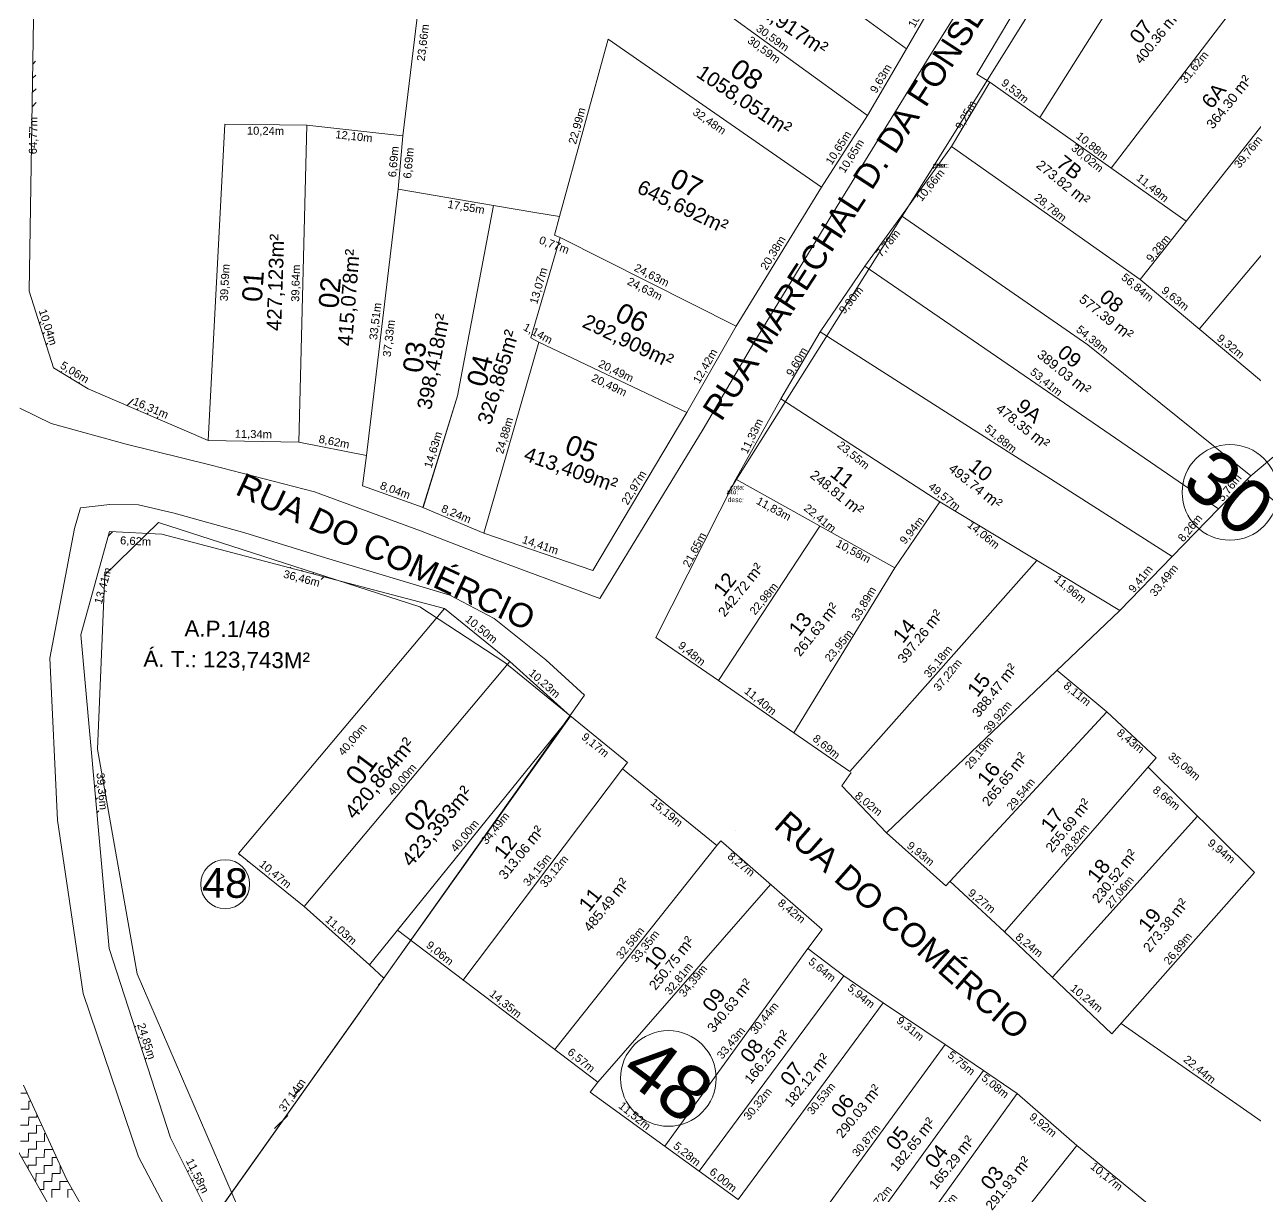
# Model space of a CAD drawing. Header units: metres. Extents: x 3808 to 8215, y 2374 to 6187.
# Drawn here: x 5423.2 to 5577.1, y 4290.4 to 4436.8 of the extents above; entities that cross this region are included whole.
import ezdxf
from ezdxf.enums import TextEntityAlignment as Align

# ---------------------------------------------------------------- set-up
doc = ezdxf.new("R2010")
doc.units = ezdxf.units.M
doc.linetypes.add('CENTER', pattern=[2, 1.25, -0.25, 0.25, -0.25])
doc.linetypes.add('CONTINUO', pattern=[0])
for name, color, linetype in [('0 - Cotas', 7, 'Continuous'), ('0 - Linhas Quadras', 7, 'Continuous'), ('0 - Nome Ruas', 7, 'CENTER'), ('0 - Numero de Lotes', 6, 'Continuous'), ('0 - Número de Quadra', 7, 'CENTER'), ('0 - Área Dos Lotes', 1, 'Continuous'), ('Areas Lotes', 1, 'Continuous'), ('CORREGO', 7, 'Continuous'), ('COTAS', 7, 'Continuous'), ('LOTES_LINHAS', 7, 'Continuous'), ('LOTES_Q-49', 7, 'Continuous'), ('PERIMETRO', 7, 'CONTINUO'), ('POLIGONAL IEIPA', 7, 'CONTINUO'), ('Poligono_LOTES_Q_28Anno2', 6, 'Continuous'), ('quadras', 7, 'Continuous'), ('Texto', 7, 'Continuous'), ('verde', 3, 'Continuous')]:
    doc.layers.add(name, color=color, linetype=linetype)
doc.layers.add('AREA SEM OCUPACAO', color=7, linetype='Continuous', transparency=0.5)
doc.styles.add('Arial', font='arial.ttf')
doc.styles.add('pedro', font='arial.ttf', dxfattribs={"height": 3})
doc.styles.get("Standard").update_dxf_attribs({"font": 'arial.ttf'})

msp = doc.modelspace()

# ---------------------------------------------------------------- linework, layer by layer
at = {"color": 217, "lineweight": 5, "true_color": 0x93278f}
for p, q in [((5494.275, 4368.593, 0), (5500.147, 4378.466, 0)), ((5446.665, 4287.343, 0), (5457.407, 4302.49, 0))]:
    msp.add_line(p, q, dxfattribs=at)
at = {"layer": '0 - Linhas Quadras', "linetype": 'Continuous', "lineweight": 5}
for p, q in [((5559.051, 4458.824, 0), (5542.267, 4430.608, 0)), ((5567.718, 4453.144, 0), (5550.135, 4425.188, 0)), ((5578.276, 4443.995, 0), (5559.036, 4418.887, 0)), ((5587.328, 4436.151, 0), (5562.677, 4404.952, 0)), ((5542.267, 4430.608, 0), (5543.875, 4429.619, 0)), ((5543.875, 4429.619, 0), (5539.109, 4421.579, 0)), ((5543.875, 4429.619, 0), (5568.432, 4412.235, 0)), ((5595.749, 4429.332, 0), (5570.053, 4398.756, 0)), ((5539.109, 4421.579, 0), (5532.851, 4412.924, 0)), ((5539.109, 4421.579, 0), (5562.677, 4404.952, 0)), ((5532.851, 4412.924, 0), (5528.285, 4406.608, 0)), ((5532.851, 4412.924, 0), (5556.127, 4396.777, 0)), ((5528.285, 4406.608, 0), (5522.664, 4398.413, 0)), ((5528.285, 4406.608, 0), (5572.478, 4376.297, 0)), ((5562.677, 4404.952, 0), (5584.168, 4386.899, 0)), ((5522.664, 4398.413, 0), (5517.758, 4390.037, 0)), ((5522.664, 4398.413, 0), (5566.698, 4370.347, 0)), ((5556.127, 4396.777, 0), (5576.528, 4380.433, 0)), ((5517.758, 4390.037, 0), (5512.153, 4379.999, 0)), ((5537.627, 4377.154, 0), (5517.758, 4390.037, 0)), ((5576.528, 4380.433, 0), (5584.168, 4386.899, 0)), ((5512.153, 4379.999, 0), (5502.16, 4360.227, 0)), ((5512.153, 4379.999, 0), (5532.012, 4368.911, 0)), ((5572.478, 4376.297, 0), (5576.528, 4380.433, 0)), ((5576.047, 4379.943, 0), (5616.216, 4348.178, 0)), ((5532.012, 4368.911, 0), (5537.627, 4377.154, 0)), ((5560.117, 4363.573, 0), (5537.627, 4377.154, 0)), ((5566.698, 4370.347, 0), (5572.478, 4376.297, 0)), ((5439.973, 4374.576, 0), (5433.276, 4368.033, 0)), ((5472.643, 4364.052, 0), (5439.973, 4374.576, 0)), ((5509.982, 4354.817, 0), (5522.639, 4374.145, 0)), ((5566.698, 4370.347, 0), (5560.117, 4363.573, 0)), ((5519.385, 4348.311, 0), (5532.012, 4368.911, 0)), ((5526.406, 4343.454, 0), (5549.778, 4369.816, 0)), ((5433.276, 4368.033, 0), (5432.349, 4346.245, 0)), ((5483.256, 4357.106, 0), (5472.643, 4364.052, 0)), ((5560.117, 4363.573, 0), (5530.96, 4335.818, 0)), ((5502.16, 4360.227, 0), (5509.982, 4354.817, 0)), ((5498.611, 4344.606, 0), (5483.256, 4357.106, 0)), ((5552.275, 4356.108, 0), (5558.494, 4350.904, 0)), ((5509.982, 4354.817, 0), (5519.385, 4348.311, 0)), ((5469.867, 4323.633, 0), (5491.498, 4350.396, 0)), ((5558.494, 4350.904, 0), (5538.374, 4329.194, 0)), ((5558.494, 4350.904, 0), (5564.691, 4345.161, 0)), ((5519.385, 4348.311, 0), (5526.406, 4343.454, 0)), ((5432.349, 4346.245, 0), (5437.333, 4318.177, 0)), ((5497.964, 4343.811, 0), (5498.611, 4344.606, 0)), ((5564.691, 4345.161, 0), (5545.712, 4323.446, 0)), ((5497.964, 4343.811, 0), (5478.023, 4317.339, 0)), ((5509.747, 4334.218, 0), (5497.964, 4343.811, 0)), ((5525.386, 4341.673, 0), (5526.55, 4343.355, 0)), ((5563.666, 4343.988, 0), (5576.968, 4330.851, 0)), ((5530.96, 4335.818, 0), (5525.386, 4341.673, 0)), ((5569.859, 4337.872, 0), (5551.706, 4317.749, 0)), ((5512.089, 4336.107, 0), (5512.089, 4336.107, 0)), ((5538.374, 4329.194, 0), (5530.96, 4335.818, 0)), ((5509.747, 4334.218, 0), (5489.494, 4308.698, 0)), ((5510.258, 4334.803, 0), (5509.747, 4334.218, 0)), ((5522.948, 4323.707, 0), (5510.258, 4334.803, 0)), ((5576.968, 4330.851, 0), (5559.15, 4310.675, 0)), ((5494.88, 4304.641, 0), (5516.489, 4329.355, 0)), ((5545.712, 4323.446, 0), (5538.898, 4329.76, 0)), ((5469.867, 4323.633, 0), (5494.88, 4304.641, 0)), ((5521.137, 4321.327, 0), (5522.948, 4323.707, 0)), ((5559.15, 4310.675, 0), (5545.712, 4323.446, 0)), ((5521.137, 4321.327, 0), (5503.276, 4296.622, 0)), ((5525.627, 4317.911, 0), (5521.137, 4321.327, 0)), ((5437.333, 4318.177, 0), (5454.35, 4278.798, 0)), ((5507.564, 4293.522, 0), (5525.627, 4317.911, 0)), ((5525.627, 4317.911, 0), (5530.558, 4314.567, 0)), ((5530.558, 4314.567, 0), (5512.413, 4289.976, 0)), ((5538.301, 4309.333, 0), (5530.558, 4314.567, 0)), ((5578.757, 4299.11, 0), (5560.31, 4311.988, 0)), ((5519.934, 4284.217, 0), (5538.301, 4309.333, 0)), ((5538.301, 4309.333, 0), (5543.079, 4306.103, 0)), ((5543.079, 4306.103, 0), (5524.435, 4280.384, 0)), ((5547.286, 4303.229, 0), (5543.079, 4306.103, 0)), ((5494.88, 4304.641, 0), (5493.929, 4303.38, 0)), ((5493.929, 4303.38, 0), (5507.564, 4293.522, 0)), ((5547.286, 4303.229, 0), (5528.425, 4276.986, 0)), ((5554.767, 4296.71, 0), (5547.286, 4303.229, 0)), ((5530.368, 4266.089, 0), (5554.767, 4296.71, 0)), ((5554.767, 4296.71, 0), (5570.52, 4283.828, 0)), ((5512.413, 4289.976, 0), (5507.564, 4293.522, 0))]:
    msp.add_line(p, q, dxfattribs=at)
at = {"layer": '0 - Número de Quadra', "linetype": 'ByBlock', "lineweight": 5}
for centre in [(5573.901, 4378.348, 0), (5503.712, 4305.104, 0)]:
    msp.add_circle(centre, 5.979, dxfattribs=at)
at = {"layer": 'AREA SEM OCUPACAO', "lineweight": 5}
for p, q in [((5475.732, 4363.853, 0), (5475.732, 4363.853, 0)), ((5465.264, 4313.569), (5446.666, 4287.342))]:
    msp.add_line(p, q, dxfattribs=at)
at = {"layer": 'CORREGO', "color": 5, "linetype": 'CONTINUO', "lineweight": 5}
for p, q in [((5423.09, 4304.278, 271.364), (5428.471, 4292.511, 271.364)), ((5429.505, 4283.654, 271.364), (5422.187, 4296.437, 271.364)), ((5428.471, 4292.511, 271.364), (5438.254, 4275.48, 271.364))]:
    msp.add_line(p, q, dxfattribs=at)
at = {"layer": 'COTAS', "color": 0, "lineweight": 5}
for p, q in [((5423.807, 4403.48, 0), (5424.489, 4445.859, 0)), ((5472.966, 4442.954, 0), (5470.541, 4422.915, 0)), ((5448.28, 4424.371, 0), (5446.186, 4384.839, 0)), ((5458.516, 4424.262, 0), (5448.28, 4424.371, 0)), ((5470.541, 4422.915, 0), (5458.516, 4424.262, 0)), ((5426.875, 4393.92, 0), (5423.807, 4403.48, 0)), ((5431.2, 4391.289, 0), (5426.875, 4393.92, 0)), ((5446.186, 4384.839, 0), (5431.2, 4391.289, 0)), ((5431.2, 4391.289, 0), (5446.186, 4384.839, 0)), ((5446.186, 4384.839, 0), (5431.2, 4391.289, 0)), ((5430.272, 4360.526, 0), (5433.857, 4373.451, 0)), ((5433.857, 4373.451, 0), (5440.406, 4373.128, 0)), ((5440.406, 4373.128, 0), (5475.732, 4363.853, 0)), ((5475.732, 4363.853, 0), (5449.997, 4333.231, 0)), ((5433.8, 4321.325, 0), (5430.272, 4360.526, 0)), ((5449.997, 4333.231, 0), (5458.177, 4326.581, 0)), ((5458.177, 4326.581, 0), (5466.354, 4319.287, 0)), ((5441.472, 4297.69, 0), (5433.8, 4321.325, 0)), ((5466.354, 4319.287, 0), (5468.148, 4317.638, 0)), ((5468.148, 4317.638, 0), (5446.665, 4287.343, 0)), ((5446.665, 4287.343, 0), (5441.472, 4297.69, 0))]:
    msp.add_line(p, q, dxfattribs=at)
msp.add_circle((5448.318, 4329.379, 0), 3.059, dxfattribs=at)
at = {"layer": 'LOTES_LINHAS', "color": 5, "lineweight": 5}
for p, q in [((5554.97, 4462.599), (5535.974, 4432.252)), ((5535.974, 4432.252), (5524.789, 4414.12)), ((5524.789, 4414.12), (5514.41, 4397.038)), ((5514.41, 4397.038), (5508.07, 4386.261)), ((5426.587, 4386.973), (5422.632, 4388.888)), ((5435.926, 4384.369), (5426.587, 4386.973)), ((5508.07, 4386.261), (5495.132, 4365.106)), ((5446.581, 4381.731), (5435.926, 4384.369)), ((5459.489, 4378.418), (5446.581, 4381.731)), ((5472.736, 4373.561), (5459.489, 4378.418)), ((5430.22, 4376.426), (5433.891, 4376.846)), ((5433.891, 4376.846), (5437.5, 4376.81)), ((5437.5, 4376.81), (5441.923, 4375.75)), ((5429.494, 4373.845), (5430.22, 4376.426)), ((5441.923, 4375.75), (5450.777, 4373.282)), ((5426.404, 4357.627), (5429.494, 4373.845)), ((5480.771, 4370.427), (5472.736, 4373.561)), ((5450.777, 4373.282), (5460.839, 4370.16)), ((5495.132, 4365.106), (5480.771, 4370.427)), ((5460.839, 4370.16), (5476.401, 4365.501)), ((5476.401, 4365.501), (5481.924, 4362.581)), ((5481.924, 4362.581), (5488.376, 4357.428)), ((5427.342, 4337.375), (5426.404, 4357.627)), ((5488.376, 4357.428), (5493.221, 4352.994)), ((5493.221, 4352.994), (5443.826, 4283.339)), ((5430.564, 4315.727), (5427.342, 4337.375)), ((5437.486, 4295.294), (5430.564, 4315.727)), ((5423.09, 4304.278), (5428.471, 4292.511)), ((5443.826, 4283.339), (5437.486, 4295.294)), ((5428.471, 4292.511), (5438.254, 4275.48))]:
    msp.add_line(p, q, dxfattribs=at)
at = {"layer": 'LOTES_LINHAS', "color": 5, "linetype": 'Continuous', "lineweight": 5}
for p, q in [((5422.793, 4303.27), (5423.555, 4303.262)), ((5422.771, 4301.27), (5423.771, 4301.259)), ((5423.771, 4301.259), (5423.782, 4302.259)), ((5423.782, 4302.259), (5424.015, 4302.256)), ((5423.748, 4299.259), (5423.76, 4300.259)), ((5423.76, 4300.259), (5424.759, 4300.248)), ((5424.759, 4300.248), (5424.764, 4300.618)), ((5422.748, 4299.27), (5423.748, 4299.259)), ((5423.726, 4297.259), (5423.737, 4298.259)), ((5423.737, 4298.259), (5424.737, 4298.248)), ((5424.737, 4298.248), (5424.748, 4299.248)), ((5424.748, 4299.248), (5425.394, 4299.241)), ((5425.726, 4297.237), (5425.737, 4298.237)), ((5425.737, 4298.237), (5425.853, 4298.235)), ((5422.726, 4297.271), (5423.726, 4297.259)), ((5424.714, 4296.248), (5424.726, 4297.248)), ((5424.726, 4297.248), (5425.726, 4297.237)), ((5422.856, 4295.269), (5423.703, 4295.259)), ((5423.703, 4295.259), (5423.715, 4296.259)), ((5423.715, 4296.259), (5424.714, 4296.248)), ((5424.692, 4294.248), (5424.703, 4295.248)), ((5424.703, 4295.248), (5425.703, 4295.237)), ((5425.703, 4295.237), (5425.714, 4296.237)), ((5425.714, 4296.237), (5426.714, 4296.226)), ((5426.692, 4294.226), (5426.703, 4295.226)), ((5426.703, 4295.226), (5427.232, 4295.22)), ((5426.714, 4296.226), (5426.716, 4296.35)), ((5423.687, 4293.818), (5423.692, 4294.259)), ((5423.692, 4294.259), (5424.692, 4294.248)), ((5425.681, 4293.237), (5425.692, 4294.237)), ((5425.692, 4294.237), (5426.692, 4294.226)), ((5427.681, 4293.215), (5427.692, 4294.214)), ((5427.692, 4294.214), (5427.692, 4294.214)), ((5424.585, 4292.249), (5424.669, 4292.248)), ((5424.669, 4292.248), (5424.681, 4293.248)), ((5424.681, 4293.248), (5425.681, 4293.237)), ((5425.658, 4291.237), (5425.669, 4292.237)), ((5425.669, 4292.237), (5426.669, 4292.226)), ((5426.669, 4292.226), (5426.681, 4293.226)), ((5426.681, 4293.226), (5427.681, 4293.215)), ((5427.658, 4291.215), (5427.669, 4292.215)), ((5427.669, 4292.215), (5428.648, 4292.204)), ((5425.161, 4291.243), (5425.658, 4291.237)), ((5426.647, 4290.226), (5426.658, 4291.226)), ((5426.658, 4291.226), (5427.658, 4291.215)), ((5428.647, 4290.203), (5428.658, 4291.203)), ((5428.658, 4291.203), (5429.226, 4291.197))]:
    msp.add_line(p, q, dxfattribs=at)
at = {"layer": 'LOTES_Q-49', "lineweight": 5}
for p, q in [((5533.452, 4433.761, 0), (5511.913, 4449.537, 0)), ((5511.913, 4449.537, 0), (5533.452, 4433.761, 0)), ((5470.541, 4422.915, 0), (5473.383, 4446.401, 0)), ((5528.585, 4425.452, 0), (5503.828, 4443.421, 0)), ((5503.828, 4443.421, 0), (5528.585, 4425.452, 0)), ((5538.529, 4442.582, 0), (5533.452, 4433.761, 0)), ((5490.111, 4412.813, 0), (5496.179, 4434.985, 0)), ((5496.179, 4434.985, 0), (5490.111, 4412.813, 0)), ((5496.179, 4434.985, 0), (5522.867, 4416.473, 0)), ((5522.867, 4416.473, 0), (5496.179, 4434.985, 0)), ((5533.452, 4433.761, 0), (5528.585, 4425.452, 0)), ((5533.452, 4433.761, 0), (5533.452, 4433.761, 0)), ((5446.186, 4384.839, 0), (5448.28, 4424.371, 0)), ((5448.28, 4424.371, 0), (5458.516, 4424.262, 0)), ((5458.516, 4424.262, 0), (5457.521, 4384.637, 0)), ((5457.521, 4384.637, 0), (5458.516, 4424.262, 0)), ((5458.516, 4424.262, 0), (5470.541, 4422.915, 0)), ((5528.585, 4425.452, 0), (5522.867, 4416.473, 0)), ((5470.541, 4422.915, 0), (5469.952, 4416.246, 0)), ((5469.952, 4416.246, 0), (5470.541, 4422.915, 0)), ((5522.867, 4416.473, 0), (5512.187, 4399.116, 0)), ((5522.867, 4416.473, 0), (5522.867, 4416.473, 0)), ((5465.981, 4382.976, 0), (5469.952, 4416.246, 0)), ((5469.952, 4416.246, 0), (5465.981, 4382.976, 0)), ((5469.952, 4416.246, 0), (5481.839, 4414.217, 0)), ((5481.839, 4414.217, 0), (5469.952, 4416.246, 0)), ((5477.341, 4390.426, 0), (5481.839, 4414.217, 0)), ((5481.839, 4414.217, 0), (5477.341, 4390.426, 0)), ((5481.839, 4414.217, 0), (5487.255, 4413.299, 0)), ((5481.839, 4414.217, 0), (5481.839, 4414.217, 0)), ((5487.255, 4413.299, 0), (5481.839, 4414.217, 0)), ((5487.255, 4413.299, 0), (5490.111, 4412.813, 0)), ((5490.111, 4412.813, 0), (5487.255, 4413.299, 0)), ((5490.111, 4412.813, 0), (5489.476, 4410.493, 0)), ((5489.476, 4410.493, 0), (5490.111, 4412.813, 0)), ((5489.476, 4410.493, 0), (5490.199, 4410.221, 0)), ((5490.199, 4410.221, 0), (5489.476, 4410.493, 0)), ((5490.199, 4410.221, 0), (5486.508, 4397.683, 0)), ((5486.508, 4397.683, 0), (5490.199, 4410.221, 0)), ((5512.187, 4399.116, 0), (5490.199, 4410.221, 0)), ((5490.199, 4410.221, 0), (5512.187, 4399.116, 0)), ((5512.187, 4399.116, 0), (5506.02, 4388.339, 0)), ((5512.187, 4399.116, 0), (5512.187, 4399.116, 0)), ((5487.512, 4397.139, 0), (5480.635, 4373.232, 0)), ((5480.635, 4373.232, 0), (5487.512, 4397.139, 0)), ((5486.508, 4397.683, 0), (5487.512, 4397.139, 0)), ((5487.512, 4397.139, 0), (5486.508, 4397.683, 0)), ((5487.512, 4397.139, 0), (5506.02, 4388.339, 0)), ((5506.02, 4388.339, 0), (5487.512, 4397.139, 0)), ((5473.041, 4376.443, 0), (5477.341, 4390.426, 0)), ((5477.341, 4390.426, 0), (5473.051, 4376.476, 0)), ((5506.02, 4388.339, 0), (5494.275, 4368.593, 0)), ((5457.521, 4384.637, 0), (5446.186, 4384.839, 0)), ((5446.186, 4384.839, 0), (5446.186, 4384.839, 0)), ((5465.981, 4382.976, 0), (5457.521, 4384.637, 0)), ((5465.484, 4379.186, 0), (5465.981, 4382.976, 0)), ((5465.981, 4382.976, 0), (5465.981, 4382.976, 0)), ((5473.051, 4376.476, 0), (5465.484, 4379.186, 0)), ((5480.635, 4373.232, 0), (5473.041, 4376.443, 0)), ((5473.041, 4376.443, 0), (5473.041, 4376.443, 0)), ((5494.275, 4368.593, 0), (5480.635, 4373.232, 0)), ((5494.275, 4368.593, 0), (5494.275, 4368.593, 0)), ((5449.997, 4333.231, 0), (5475.732, 4363.853, 0)), ((5475.732, 4363.853, 0), (5483.882, 4357.227, 0)), ((5475.732, 4363.853, 0), (5475.732, 4363.853, 0)), ((5483.882, 4357.227, 0), (5458.177, 4326.581, 0)), ((5458.177, 4326.581, 0), (5483.882, 4357.227, 0)), ((5483.882, 4357.227, 0), (5491.498, 4350.396, 0)), ((5483.882, 4357.227, 0), (5483.882, 4357.227, 0)), ((5491.498, 4350.396, 0), (5466.354, 4319.287, 0)), ((5458.177, 4326.581, 0), (5449.997, 4333.231, 0)), ((5466.354, 4319.287, 0), (5458.177, 4326.581, 0))]:
    msp.add_line(p, q, dxfattribs=at)
at = {"layer": 'LOTES_Q-49', "color": 41, "lineweight": 5, "true_color": 0xf4ee51}
for p, q in [((5423.807, 4403.48, 0), (5424.489, 4445.859, 0)), ((5538.529, 4442.582, 0), (5533.452, 4433.761, 0)), ((5533.452, 4433.761, 0), (5528.585, 4425.452, 0)), ((5528.585, 4425.452, 0), (5522.867, 4416.473, 0)), ((5522.867, 4416.473, 0), (5512.187, 4399.116, 0)), ((5426.875, 4393.92, 0), (5423.807, 4403.48, 0)), ((5512.187, 4399.116, 0), (5506.02, 4388.339, 0)), ((5431.2, 4391.289, 0), (5426.875, 4393.92, 0)), ((5446.186, 4384.839, 0), (5431.2, 4391.289, 0)), ((5506.02, 4388.339, 0), (5494.275, 4368.593, 0)), ((5457.521, 4384.637, 0), (5446.186, 4384.839, 0)), ((5465.981, 4382.976, 0), (5457.521, 4384.637, 0)), ((5465.484, 4379.186, 0), (5465.981, 4382.976, 0)), ((5473.051, 4376.476, 0), (5465.484, 4379.186, 0)), ((5473.041, 4376.443, 0), (5473.051, 4376.476, 0)), ((5480.635, 4373.232, 0), (5473.041, 4376.443, 0)), ((5494.275, 4368.593, 0), (5480.635, 4373.232, 0))]:
    msp.add_line(p, q, dxfattribs=at)
at = {"layer": 'PERIMETRO', "lineweight": 5}
for p, q in [((5466.354, 4319.287, 0), (5491.498, 4350.396, 0)), ((5491.498, 4350.396, 0), (5468.148, 4317.638, 0)), ((5468.148, 4317.638, 0), (5466.354, 4319.287, 0))]:
    msp.add_line(p, q, dxfattribs=at)
at = {"layer": 'POLIGONAL IEIPA', "color": 1, "linetype": 'CONTINUO', "lineweight": 5, "ltscale": 2}
for p, q in [((5566.503, 4466.677, 267.193), (5536.768, 4418.939, 265.803)), ((5536.768, 4418.939, 265.803), (5511.044, 4378.129, 264.023))]:
    msp.add_line(p, q, dxfattribs=at)
at = {"layer": 'quadras', "color": 2, "lineweight": 5}
for p, q in [((5430.272, 4360.526, 0), (5433.857, 4373.451, 0)), ((5433.857, 4373.451, 0), (5440.406, 4373.128, 0)), ((5440.406, 4373.128, 0), (5475.732, 4363.853, 0)), ((5475.732, 4363.853, 0), (5475.732, 4363.853, 0)), ((5475.732, 4363.853, 0), (5483.882, 4357.227, 0)), ((5433.8, 4321.325, 0), (5430.272, 4360.526, 0)), ((5483.882, 4357.227, 0), (5491.498, 4350.396, 0)), ((5491.498, 4350.396, 0), (5468.148, 4317.638, 0)), ((5491.498, 4350.396, 0), (5491.498, 4350.396, 0)), ((5441.472, 4297.69, 0), (5433.8, 4321.325, 0)), ((5468.148, 4317.638, 0), (5446.665, 4287.343, 0)), ((5446.665, 4287.343, 0), (5441.472, 4297.69, 0))]:
    msp.add_line(p, q, dxfattribs=at)
at = {"layer": 'verde', "color": 70, "linetype": 'Continuous', "lineweight": 5, "true_color": 0x70f40b}
for p, q in [((5424.264, 4431.872, 0), (5424.628, 4432.228, 0)), ((5424.235, 4430.096, 0), (5424.656, 4430.507, 0)), ((5424.207, 4428.32, 0), (5424.683, 4428.786, 0)), ((5424.178, 4426.544, 0), (5424.711, 4427.064, 0)), ((5470.532, 4422.916, 0), (5470.542, 4422.926, 0)), ((5425.094, 4399.468, 0), (5425.294, 4399.664, 0)), ((5425.521, 4398.137, 0), (5425.721, 4398.333, 0)), ((5425.948, 4396.807, 0), (5426.148, 4397.002, 0)), ((5427.79, 4393.363, 0), (5427.904, 4393.474, 0)), ((5428.892, 4392.692, 0), (5429.006, 4392.804, 0)), ((5429.995, 4392.022, 0), (5430.109, 4392.134, 0)), ((5436.05, 4389.201, 0), (5436.849, 4389.983, 0)), ((5437.291, 4388.667, 0), (5437.451, 4388.823, 0)), ((5438.533, 4388.133, 0), (5438.701, 4388.297, 0)), ((5439.774, 4387.598, 0), (5439.95, 4387.77, 0)), ((5433.713, 4372.931, 0), (5434.226, 4373.432, 0)), ((5435.922, 4373.342, 0), (5435.924, 4373.345, 0)), ((5437.621, 4373.255, 0), (5437.623, 4373.258, 0)), ((5456.432, 4368.921, 0), (5456.525, 4369.012, 0)), ((5457.841, 4368.551, 0), (5457.934, 4368.642, 0)), ((5459.251, 4368.181, 0), (5459.344, 4368.272, 0)), ((5460.3, 4367.458, 0), (5460.66, 4367.811, 0)), ((5431.982, 4341.519, 0), (5432.231, 4341.762, 0)), ((5432.127, 4339.913, 0), (5432.375, 4340.155, 0)), ((5432.272, 4338.306, 0), (5432.52, 4338.549, 0)), ((5450.085, 4332.996, 0), (5450.119, 4333.029, 0)), ((5451.073, 4332.214, 0), (5451.114, 4332.254, 0)), ((5467.492, 4316.8, 0), (5467.695, 4316.998, 0)), ((5437.001, 4311.462, 0), (5437.167, 4311.624, 0)), ((5437.432, 4310.135, 0), (5437.616, 4310.315, 0)), ((5437.863, 4308.808, 0), (5438.064, 4309.006, 0)), ((5438.293, 4307.481, 0), (5438.513, 4307.696, 0)), ((5456.77, 4302.82, 0), (5458.059, 4304.081, 0)), ((5454.501, 4298.853, 0), (5456.151, 4300.467, 0)), ((5443.603, 4293.443, 0), (5443.761, 4293.597, 0)), ((5444.192, 4292.27, 0), (5444.369, 4292.444, 0)), ((5444.781, 4291.098, 0), (5444.978, 4291.291, 0))]:
    msp.add_line(p, q, dxfattribs=at)

# ---------------------------------------------------------------- texts
at = {"lineweight": 5}
for tag, p in [('desc:', (5536.768, 4418.939, 265.803)), ('cota:', (5536.768, 4418.939, 265.803)), ('pto:', (5536.768, 4418.939, 265.803)), ('pto:', (5511.044, 4378.129, 264.023)), ('cota:', (5511.427, 4378.713, 264.023)), ('desc:', (5511.13, 4377.139, 264.023))]:
    msp.add_attdef(tag, p, '', height=0.6, rotation=359.35516, dxfattribs=at)
at = {"layer": '0 - Cotas', "lineweight": 5, "style": 'Arial'}
for s, rotation, p in [('31,62m', 50.93117, (5568.366, 4429.366, 0)), ('9,53m', 320.93117, (5545.217, 4429.36, 0)), ('9,25m', 60.67124, (5540.367, 4423.578, 0)), ('10,88m', 320.93117, (5554.572, 4422.726, 0)), ('39,76m', 50.93117, (5575.089, 4418.766, 0)), ('30,02m', 320.93117, (5553.967, 4421.212, 0)), ('10,66m', 50.93117, (5535.363, 4414.626, 0)), ('11,49m', 320.93117, (5562.119, 4417.477, 0)), ('28,78m', 320.93117, (5549.355, 4415.028, 0)), ('7,78m', 50.93117, (5530.313, 4407.672, 0)), ('9,28m', 50.93117, (5564.099, 4407.034, 0)), ('56,84m', 320.93117, (5560.227, 4405.044, 0)), ('9,90m', 50.93117, (5525.699, 4400.567, 0)), ('9,63m', 320.93117, (5565.253, 4403.419, 0)), ('54,39m', 320.93117, (5554.583, 4398.545, 0)), ('9,32m', 320.93117, (5572.18, 4397.449, 0)), ('9,60m', 59.56901, (5519.213, 4392.752, 0)), ('53,41m', 320.93117, (5548.837, 4393.221, 0)), ('11,33m', 64.02266, (5513.562, 4383.071, 0)), ('51,88m', 320.93117, (5543.137, 4386.149, 0)), ('23,55m', 320.93117, (5524.729, 4384.087, 0)), ('5,76m', 50.93117, (5572.979, 4377.122, 0)), ('49,57m', 320.93117, (5536.098, 4378.911, 0)), ('11,83m', 331.51927, (5514.602, 4376.976, 0)), ('22,41m', 320.93117, (5520.545, 4376.218, 0)), ('9,94m', 50.93117, (5533.296, 4371.79, 0)), ('8,26m', 50.93117, (5568.064, 4372.08, 0)), ('14,06m', 320.93117, (5540.979, 4374.148, 0)), ('21,65m', 62.12486, (5506.324, 4368.889, 0)), ('10,58m', 331.92514, (5524.548, 4371.655, 0)), ('9,41m', 50.93117, (5561.883, 4365.717, 0)), ('33,49m', 50.93117, (5564.56, 4365.228, 0)), ('11,96m', 320.93117, (5551.821, 4367.335, 0)), ('22,98m', 50.93117, (5514.547, 4362.943, 0)), ('33,89m', 59.28967, (5527.362, 4362.183, 0)), ('9,48m', 320.93117, (5504.828, 4359.046, 0)), ('23,95m', 50.93117, (5523.935, 4357.074, 0)), ('35,18m', 50.93117, (5536.323, 4355.091, 0)), ('37,22m', 50.93117, (5537.525, 4353.409, 0)), ('11,40m', 320.93117, (5513.103, 4353.362, 0)), ('8,11m', 320.93117, (5553.002, 4354.005, 0)), ('39,92m', 50.93117, (5543.769, 4348.151, 0)), ('8,43m', 320.93117, (5559.671, 4348.125, 0)), ('9,17m', 320.93117, (5492.767, 4347.617, 0)), ('8,69m', 320.93117, (5521.653, 4347.406, 0)), ('29,19m', 50.93117, (5541.45, 4343.684, 0)), ('35,09m', 320.93117, (5566.077, 4345.202, 0)), ('29,54m', 50.93117, (5546.67, 4338.511, 0)), ('8,66m', 320.93117, (5564.152, 4340.988, 0)), ('15,19m', 320.93117, (5501.383, 4339.415, 0)), ('8,02m', 320.93117, (5526.931, 4340.269, 0)), ('34,49m', 50.93117, (5480.978, 4334.248, 0)), ('28,82m', 50.93117, (5553.438, 4332.766, 0)), ('9,94m', 320.93117, (5571.027, 4334.357, 0)), ('9,93m', 320.93117, (5533.424, 4334.03, 0)), ('34,15m', 50.93117, (5486.225, 4329.03, 0)), ('33,12m', 50.93117, (5488.341, 4328.874, 0)), ('8,27m', 320.93117, (5510.997, 4332.698, 0)), ('9,27m', 320.93117, (5541.062, 4328.127, 0)), ('27,06m', 50.93117, (5559.019, 4326.273, 0)), ('8,42m', 320.93117, (5517.306, 4326.859, 0)), ('32,58m', 50.93117, (5497.852, 4319.913, 0)), ('33,35m', 50.93117, (5499.722, 4319.515, 0)), ('8,24m', 320.93117, (5547.002, 4322.622, 0)), ('26,89m', 50.93117, (5566.296, 4319.225, 0)), ('9,06m', 320.93117, (5473.341, 4321.601, 0)), ('5,64m', 320.93117, (5521.116, 4319.531, 0)), ('32,81m', 50.93117, (5503.915, 4315.454, 0)), ('34,39m', 50.93117, (5505.714, 4315.183, 0)), ('5,94m', 320.93117, (5526, 4316.245, 0)), ('10,24m', 320.93117, (5553.866, 4316.209, 0)), ('14,35m', 320.93117, (5481.249, 4315.517, 0)), ('30,44m', 50.93117, (5514.629, 4310.514, 0)), ('9,31m', 320.93117, (5532.132, 4312.173, 0)), ('33,43m', 50.93117, (5510.438, 4307.43, 0)), ('6,57m', 320.93117, (5491.011, 4308.223, 0)), ('5,75m', 320.93117, (5538.52, 4307.859, 0)), ('22,44m', 320.93117, (5567.996, 4307.312, 0)), ('5,08m', 320.93117, (5542.747, 4304.995, 0)), ('30,53m', 50.93117, (5521.718, 4300.458, 0)), ('30,32m', 50.93117, (5513.788, 4299.805, 0)), ('11,52m', 320.93117, (5497.385, 4301.521, 0)), ('9,92m', 320.93117, (5548.728, 4300.141, 0)), ('30,87m', 50.93117, (5527.349, 4295.23, 0)), ('5,28m', 320.93117, (5504.232, 4296.498, 0)), ('6,00m', 320.93117, (5508.748, 4293.271, 0)), ('10,17m', 320.93117, (5556.364, 4293.942, 0)), ('31,72m', 50.93117, (5528.796, 4287.571, 0)), ('32,26m', 50.93117, (5536.979, 4286.593, 0))]:
    msp.add_text(s, height=1, rotation=rotation, dxfattribs=at).set_placement(p)
at = {"layer": '0 - Nome Ruas', "linetype": 'Continuous', "lineweight": 5, "style": 'pedro'}
for s, rotation, p in [('RUA MARECHAL D. DA FONSECA', 56.94324, (5510.323, 4387.089, 0)), ('RUA DO COMÉRCIO', 334.87679, (5449.432, 4378.174, 0)), ('RUA DO COMÉRCIO', 318.66416, (5516.732, 4336.511, 0))]:
    msp.add_text(s, height=3, rotation=rotation, dxfattribs=at).set_placement(p)
at = {"layer": '0 - Numero de Lotes', "lineweight": 5, "style": 'Arial'}
for s, rotation, p in [('07', 51.92725, (5562.624, 4434.251, -540.279)), ('6A', 51.92725, (5571.624, 4426.16, -540.279)), ('7B', 321.92725, (5552.061, 4419.217, -540.279)), ('08', 321.92725, (5557.434, 4402.435, -540.279)), ('09', 321.92725, (5552.197, 4395.498, -540.279)), ('9A', 321.92725, (5547.01, 4388.783, -540.279)), ('11', 321.92725, (5523.788, 4380.467, -540.279)), ('10', 321.92725, (5541.072, 4381.31, -540.279)), ('12', 51.92725, (5510.593, 4365.177, -540.279)), ('13', 51.92725, (5520.022, 4360.215, -540.279)), ('14', 51.92725, (5533.028, 4359.37, -540.279)), ('15', 51.92725, (5542.343, 4352.628, -540.279)), ('16', 51.92725, (5543.58, 4341.501, -540.279)), ('17', 51.92725, (5551.513, 4335.743, -540.279)), ('12', 51.92725, (5483.174, 4332.36, -540.279)), ('18', 51.92725, (5557.321, 4329.392, -540.279)), ('11', 51.92725, (5493.772, 4325.791, -540.279)), ('19', 51.92725, (5563.707, 4323.251, -540.279)), ('10', 51.92725, (5501.957, 4318.526, -540.279)), ('09', 51.92725, (5509.235, 4313.238, -540.279)), ('08', 51.92725, (5513.955, 4306.9, -540.279)), ('07', 51.92725, (5518.954, 4304.006, -540.279)), ('06', 51.92725, (5525.311, 4300.014, -540.279)), ('05', 51.92725, (5532.167, 4295.971, -540.279)), ('04', 51.92725, (5537.051, 4293.708, -540.279)), ('03', 51.92725, (5544.007, 4291.016, -540.279))]:
    msp.add_text(s, height=1.8197, rotation=rotation, dxfattribs=at).set_placement(p)
at = {"layer": '0 - Número de Quadra', "linetype": 'Continuous', "lineweight": 5, "style": 'pedro'}
for s, rotation, p in [('30', 319.82294, (5567.609, 4379.165, 0)), ('48', 322.99756, (5497.479, 4305.498, 0))]:
    msp.add_text(s, height=6.7786, rotation=rotation, dxfattribs=at).set_placement(p)
at = {"layer": '0 - Área Dos Lotes', "lineweight": 5, "style": 'Arial'}
for s, height, rotation, p in [('m²', 1.4, 50.93117, (5566.325, 4436.133, 0)), ('400.36 ', 1.2, 50.93117, (5562.8, 4431.791, 0)), ('m²', 1.4, 50.93117, (5575.295, 4428.005, 0)), ('364.30 ', 1.2, 50.93117, (5571.769, 4423.662, 0)), ('273.82 ', 1.2, 320.93117, (5549.58, 4419.058, 0)), ('m²', 1.4, 320.93117, (5553.922, 4415.533, 0)), ('577.39', 1.2, 320.93117, (5554.937, 4402.289, 0)), (' m²', 1.4, 320.93117, (5558.917, 4399.058, 0)), ('389.03 ', 1.2, 320.93117, (5549.7, 4395.352, 0)), ('m²', 1.4, 320.93117, (5554.042, 4391.827, 0)), ('478.35 ', 1.2, 320.93117, (5544.551, 4388.607, 0)), ('m²', 1.4, 320.93117, (5548.893, 4385.082, 0)), ('248.81 ', 1.2, 320.93117, (5521.307, 4380.308, 0)), ('493.74 ', 1.2, 320.93117, (5538.612, 4381.133, 0)), ('m²', 1.4, 320.93117, (5542.955, 4377.608, 0)), ('m²', 1.4, 320.93117, (5525.649, 4376.783, 0)), ('m²', 1.4, 50.93117, (5514.276, 4367.038, 0)), ('242.72 ', 1.2, 50.93117, (5510.751, 4362.696, 0)), ('m²', 1.4, 50.93117, (5523.705, 4362.077, 0)), ('m²', 1.4, 50.93117, (5536.698, 4361.215, 0)), ('261.63 ', 1.2, 50.93117, (5520.18, 4357.734, 0)), ('397.26 ', 1.2, 50.93117, (5533.173, 4356.872, 0)), ('m²', 1.4, 50.93117, (5546.014, 4354.473, 0)), ('388.47 ', 1.2, 50.93117, (5542.489, 4350.131, 0)), ('m²', 1.4, 50.93117, (5547.264, 4343.363, 0)), ('265.65 ', 1.2, 50.93117, (5543.739, 4339.02, 0)), ('m²', 1.4, 50.93117, (5555.197, 4337.604, 0)), ('m²', 1.4, 50.93117, (5486.844, 4334.204, 0)), ('255.69 ', 1.2, 50.93117, (5551.672, 4333.262, 0)), ('313.06 ', 1.2, 50.93117, (5483.319, 4329.862, 0)), ('m²', 1.4, 50.93117, (5561.004, 4331.253, 0)), ('230.52 ', 1.2, 50.93117, (5557.479, 4326.911, 0)), ('m²', 1.4, 50.93117, (5497.473, 4327.674, 0)), ('485.49 ', 1.2, 50.93117, (5493.948, 4323.332, 0)), ('m²', 1.4, 50.93117, (5567.391, 4325.112, 0)), ('273.38 ', 1.2, 50.93117, (5563.866, 4320.769, 0)), ('m²', 1.4, 50.93117, (5505.64, 4320.387, 0)), ('250.75 ', 1.2, 50.93117, (5502.115, 4316.045, 0)), ('m²', 1.4, 50.93117, (5512.905, 4315.083, 0)), ('340.63 ', 1.2, 50.93117, (5509.38, 4310.74, 0)), ('m²', 1.4, 50.93117, (5517.555, 4308.658, 0)), ('166.25 ', 1.2, 50.93117, (5514.03, 4304.315, 0)), ('m²', 1.4, 50.93117, (5522.554, 4305.763, 0)), ('182.12 ', 1.2, 50.93117, (5519.029, 4301.421, 0)), ('m²', 1.4, 50.93117, (5528.994, 4301.876, 0)), ('290.03 ', 1.2, 50.93117, (5525.469, 4297.533, 0)), ('m²', 1.4, 50.93117, (5535.767, 4297.729, 0)), ('182.65 ', 1.2, 50.93117, (5532.242, 4293.387, 0)), ('m²', 1.4, 50.93117, (5540.651, 4295.466, 0)), ('165.29 ', 1.2, 50.93117, (5537.126, 4291.123, 0)), ('m²', 1.4, 50.93117, (5547.691, 4292.877, 0)), ('291.93 ', 1.2, 50.93117, (5544.166, 4288.535, 0))]:
    msp.add_text(s, height=height, rotation=rotation, dxfattribs=at).set_placement(p)
at = {"layer": 'Areas Lotes', "color": 1, "lineweight": 5, "style": 'Arial'}
for s, rotation, p in [('291,917m²', 326.14583, (5512.768, 4439.617, 0)), ('1058,051m²', 326.14583, (5507.063, 4430.389, 0)), ('645,692m²', 334.41319, (5499.642, 4415.859, 0)), ('427,123m²', 88.09017, (5455.304, 4398.485, 0)), ('415,078m²', 85.40918, (5464.167, 4396.568, 0)), ('398,418m²', 78.75294, (5474.041, 4388.565, 0)), ('292,909m²', 334.41319, (5492.809, 4399.074, 0)), ('326,865m²', 73.09935, (5481.525, 4386.689, 0)), ('413,409m²', 340.33112, (5485.499, 4382.402, 0)), ('420,864m²', 50.66821, (5464.488, 4337.362, 0)), ('423,393m²', 49.8749, (5471.565, 4331.414, 0))]:
    msp.add_text(s, height=1.8197, rotation=rotation, dxfattribs=at).set_placement(p)
at = {"layer": 'COTAS', "lineweight": 5, "style": 'Arial'}
for s, rotation, p in [('10,18m', 60.07342, (5534.466, 4436.325, 0)), ('23,66m', 83.10065, (5473.245, 4432.181, 0)), ('30,59m', 324.02744, (5514.569, 4436.12, 0)), ('30,59m', 324.02744, (5513.491, 4434.635, 0)), ('9,63m', 59.63958, (5529.7, 4428.147, 0)), ('22,99m', 74.69547, (5492.151, 4421.781, 0)), ('32,48m', 325.25446, (5506.654, 4425.653, 0)), ('64,77m', 89.07791, (5424.771, 4420.6, 0)), ('10,24m', 359.38874, (5451.024, 4423.059, 0)), ('12,10m', 353.60663, (5462.044, 4422.62, 0)), ('10,65m', 57.51306, (5524.121, 4419.186, 0)), ('6,69m', 84.95271, (5469.679, 4417.7, 0)), ('6,69m', 84.95271, (5471.559, 4417.534, 0)), ('10,65m', 57.51306, (5525.734, 4418.159, 0)), ('17,55m', 350.33466, (5476.063, 4413.913, 0)), ('0,77m', 339.37712, (5487.455, 4409.492, 0)), ('20,38m', 58.39381, (5515.978, 4406.041, 0)), ('39,59m', 86.96667, (5448.638, 4402.213, 0)), ('39,64m', 88.56228, (5457.561, 4402.146, 0)), ('13,07m', 73.59318, (5487.303, 4401.8, 0)), ('24,63m', 333.20495, (5499.33, 4406.093, 0)), ('24,63m', 333.20495, (5498.472, 4404.394, 0)), ('10,04m', 287.7901, (5425, 4401.07, 0)), ('33,51m', 83.19331, (5467.295, 4397.361, 0)), ('37,33m', 83.12589, (5468.992, 4395.231, 0)), ('1,14m', 331.52884, (5485.467, 4398.703, 0)), ('12,42m', 60.22181, (5507.584, 4391.877, 0)), ('5,06m', 328.68922, (5427.6, 4393.946, 0)), ('20,49m', 334.56969, (5494.853, 4394.085, 0)), ('20,49m', 334.56969, (5494.009, 4392.31, 0)), ('16,31m', 336.7143, (5436.682, 4389.364, 0)), ('24,88m', 73.95164, (5483.052, 4383.081, 0)), ('11,34m', 358.97613, (5449.5, 4385.18, 0)), ('14,63m', 72.90711, (5474.098, 4381.301, 0)), ('8,62m', 348.89599, (5459.94, 4384.57, 0)), ('8,04m', 340.05428, (5467.579, 4378.815, 0)), ('22,97m', 59.25495, (5498.625, 4376.689, 0)), ('8,24m', 337.0747, (5475.221, 4375.956, 0)), ('6,62m', 357.06455, (5435.165, 4371.865, 0)), ('14,41m', 341.21775, (5485.348, 4372.051, 0)), ('13,41m', 74.49654, (5432.885, 4364.311, 0)), ('36,46m', 345.28875, (5455.506, 4367.714, 0)), ('10,50m', 320.8872, (5478.227, 4362.34, 0)), ('10,23m', 318.56107, (5486.159, 4355.643, 0)), ('40,00m', 49.95662, (5463.098, 4345.35, 0)), ('40,00m', 50.01238, (5469.308, 4340.354, 0)), ('39,36m', 275.1424, (5432.227, 4343.266, 0)), ('40,00m', 51.05293, (5477.173, 4333.309, 0)), ('10,47m', 320.88776, (5452.478, 4331.729, 0)), ('11,03m', 318.28701, (5460.74, 4324.827, 0)), ('24,85m', 287.98302, (5437.304, 4311.824, 0)), ('37,14m', 54.65861, (5455.742, 4300.834, 0)), ('11,58m', 296.65473, (5443.367, 4294.805, 0))]:
    msp.add_text(s, height=1, rotation=rotation, dxfattribs=at).set_placement(p)
at = {"layer": 'COTAS', "color": 0, "lineweight": 5, "style": 'Arial'}
msp.add_text('48', height=3.6939, rotation=359.35516, dxfattribs=at).set_placement((5445.41, 4327.723, 0))
at = {"layer": 'Poligono_LOTES_Q_28Anno2', "color": 18, "lineweight": 5, "true_color": 0x000000, "style": 'Arial'}
for s, rotation, p in [('08', 325.38097, (5512.365, 4428.951, 0)), ('07', 333.64833, (5505.095, 4415.198, 0)), ('01', 85.79623, (5453.779, 4403.961, 0)), ('02', 84.74782, (5463.371, 4403.129, 0)), ('06', 333.64833, (5498.261, 4398.414, 0)), ('03', 81.66418, (5473.96, 4394.977, 0)), ('04', 76.01059, (5482.076, 4393.077, 0)), ('05', 339.56626, (5492.135, 4381.932, 0)), ('01', 53.28576, (5466.928, 4342.627, 0)), ('02', 52.49246, (5474.22, 4336.81, 0))]:
    msp.add_text(s, height=2.5, rotation=rotation, dxfattribs=at).set_placement(p, align=Align.BOTTOM_CENTER)
at = {"layer": 'Texto', "lineweight": 5, "style": 'Arial'}
for s, p in [('A.P.1/48', (5443.221, 4360.348, 0)), ('Á. T.: ', (5438.094, 4356.567, 0)), ('M²', (5455.644, 4356.37, 0))]:
    msp.add_text(s, height=2, rotation=359.35516, dxfattribs=at).set_placement(p)
at = {"layer": 'Texto', "color": 7, "lineweight": 5, "style": 'Arial'}
msp.add_text('123,743', height=2, rotation=359.35516, dxfattribs=at).set_placement((5445.545, 4356.484, 0))

doc.saveas('drawing.dxf')
